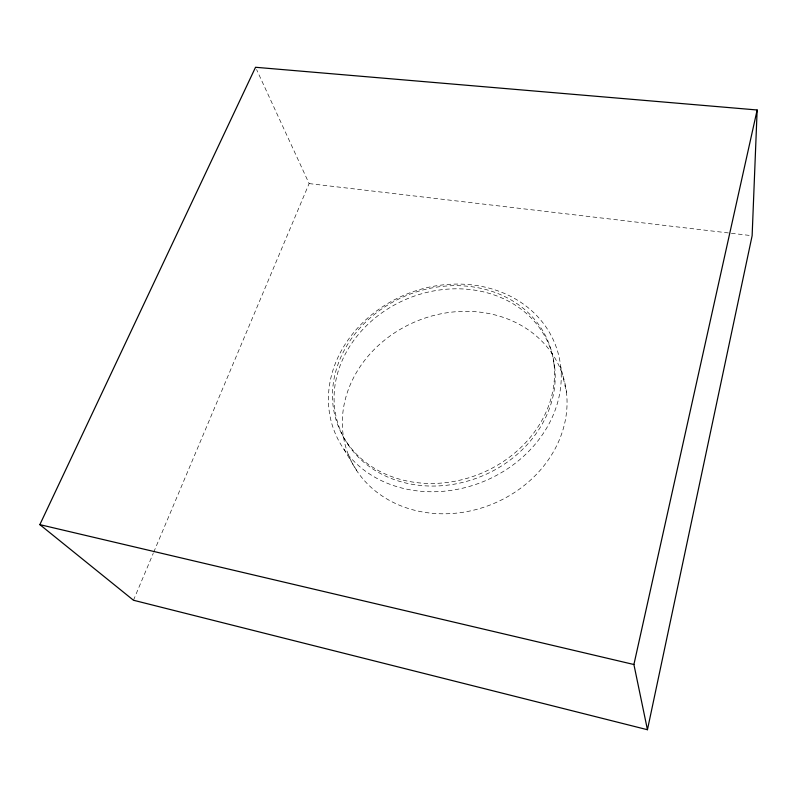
<?xml version="1.0" encoding="UTF-8"?>
<svg xmlns="http://www.w3.org/2000/svg" width="797" height="797" viewBox="0 0 797 797"><rect width="100%" height="100%" fill="white"/><g stroke="black" fill="none" stroke-linecap="round" stroke-linejoin="round"><path stroke-width="0.6" stroke-dasharray="3.98 2.99" d="M133.468 600.241L153.253 553.317M153.731 552.172L309.116 183.589L256.584 69.538M309.116 183.589L749.668 235.434M343.816 449.05L357.524 471.874M347.253 443.042L348.817 445.702M553.995 364.209A113.184 96.437 -21.8 0 1 397.564 478.589A113.184 96.437 -21.8 0 1 378.924 310.94A113.184 96.437 -21.8 0 1 553.995 364.209L554.692 367.208A112.706 96.188 -21.8 0 1 398.918 481.149A112.706 96.188 -21.8 0 1 380.299 313.958A112.706 96.188 -21.8 0 1 554.692 367.208M560.67 366.361A118.663 101.279 -21.8 0 1 396.976 486.678A118.663 101.279 -21.8 0 1 376.851 310.73A118.663 101.279 -21.8 0 1 560.67 366.361L566.468 392.273A114.36 98.977 -21.8 0 1 408.751 508.616A114.36 98.977 -21.8 0 1 388.856 336.832A114.36 98.977 -21.8 0 1 566.468 392.273"/><path stroke-width="1.2" d="M757.15 109.986L752.129 235.723L647.443 729.723L133.468 600.241L39.85 524.635L255.538 67.277L757.15 109.986L633.904 664.519L647.443 729.723M39.85 524.635L633.904 664.519"/></g></svg>
